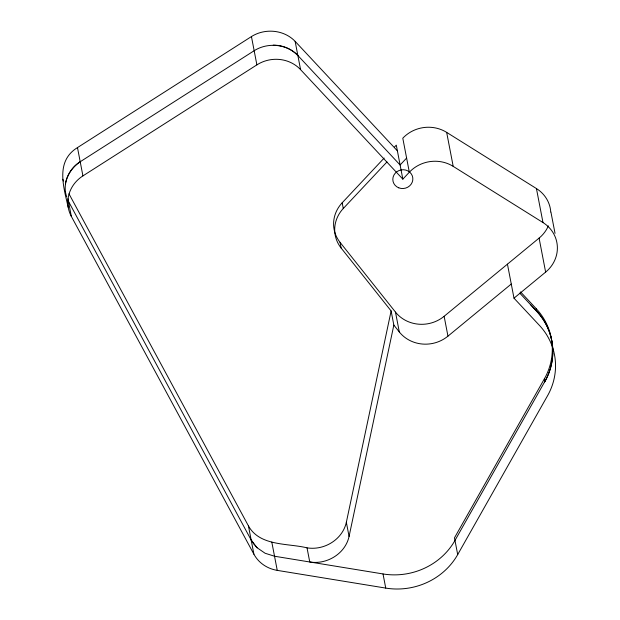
<?xml version="1.0" encoding="UTF-8"?>
<svg xmlns="http://www.w3.org/2000/svg" width="620" height="620" viewBox="0 0 620 620"><rect width="100%" height="100%" fill="white"/><g stroke="black" fill="none" stroke-linecap="round" stroke-linejoin="round"><path stroke-width="0.93" d="M68.99 193.843L248.457 525.931C259.85 546.421 287.618 543.066 307.024 547.84C324.113 550.668 342.558 539.609 346.347 522.296L391.119 310.938L341.132 248.031L340.031 242.319A33.495 31.271 -10.9 0 1 342.178 202.794L384.16 158.061M307.024 547.84L309.752 561.984C326.833 564.812 345.286 553.761 349.068 536.439L393.84 325.089L391.119 310.938M66.774 196.951C61.822 183.9 69.022 169.066 80.205 161.75L254.169 50.716C267.724 42.145 286.657 43.811 297.863 55.498L400.109 164.998L406.611 158.069M67.929 198.671L71.347 216.419L254.006 554.396A33.495 31.271 -10.9 0 0 277.249 570.377L386.663 588.24A66.999 62.55 -10.9 0 0 457.7 554.59L454.475 537.85L545.298 377.208A66.999 62.55 -10.9 0 0 536.23 308.698L520.552 291.912M255.146 545.67L257.114 547.762L265.104 553.249L274.528 556.233L383.943 574.097A66.999 62.55 -10.9 0 0 454.979 540.439L545.802 379.804A66.999 62.55 -10.9 0 0 550.173 369.195M457.7 554.59L547.119 396.498A67.038 62.589 -10.9 0 0 540.097 326.104L513.995 298.173L507.447 264.167M394.514 147.033L396.288 145.142L402.837 179.141L409.339 172.221A33.495 31.271 -10.9 0 1 453.158 166.346L542.988 222.557A33.495 31.271 -10.9 0 1 546.329 271.537L513.995 298.173M341.132 248.031A33.495 31.271 -10.9 0 1 343.279 208.498L386.981 161.936M340.031 242.319L395.94 312.674A33.495 31.271 -10.9 0 0 444.137 316.293L539.78 237.53A33.495 31.271 -10.9 0 0 548.359 225.866M393.84 325.089L399.768 332.529A33.495 31.271 -10.9 0 0 447.958 336.149L511.268 284.03M397.389 150.846L295.135 41.354C283.929 29.667 265.004 28.001 251.441 36.572L77.477 147.599C55.196 161.278 63.612 186.86 68.262 207.553M71.347 216.419A33.495 31.271 -10.9 0 1 82.925 175.894L256.889 64.868A33.495 31.271 -10.9 0 1 300.584 69.649L402.837 179.141M550.761 211.986A33.495 31.271 -10.9 0 0 536.439 188.558L446.609 132.347A33.495 31.271 -10.9 0 0 402.791 138.214L409.339 172.221M530.836 304.986L537.354 311.969A67.038 62.589 -10.9 0 1 544.391 382.354M519.754 293.105L536.726 311.287A66.999 62.55 -10.9 0 1 552.8 350.556M257.114 547.762L251.185 540.074L68.006 200.5M251.185 540.074L254.495 544.972M62.814 179.258L63.426 181.032M550.94 212.141L555.032 233.36M536.439 188.558L542.988 222.557M539.09 238.119L545.639 272.118M536.23 308.698L536.726 311.287M544.337 378.983L544.833 381.571M446.656 132.37L453.204 166.377M444.137 316.293L447.958 336.149M395.483 312.108L399.303 331.964M342.178 202.794L343.279 208.498M295.135 41.354L300.584 69.649M383.021 573.95L385.741 588.093M346.347 522.296L349.068 536.439M251.441 36.572L256.889 64.868M271.8 542.082L277.249 570.377M248.457 525.931L253.906 554.226M77.477 147.599L82.925 175.894M65.41 184A33.495 31.271 -10.9 0 1 80.205 161.75M273.226 45.144A33.495 31.271 -10.9 0 1 297.863 55.498M552.784 353.377A66.999 62.55 -10.9 0 1 550.444 368.288M398.784 187.837A10.052 9.385 -10.9 0 0 412.804 177.901A10.052 9.385 -10.9 0 0 396.924 171.686A10.052 9.385 -10.9 0 0 398.784 187.837"/></g></svg>
